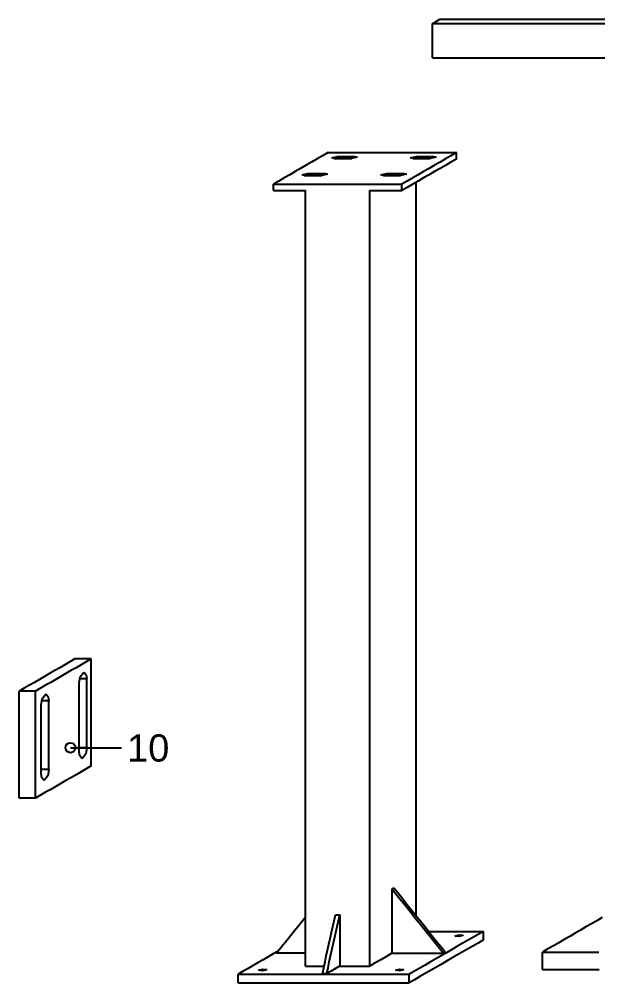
# Model space of a CAD drawing. Header units: millimetres. Extents: x 10 to 287, y 10 to 410.
# Drawn here: x 70.3 to 122.3, y 190.9 to 277.7 of the extents above; entities that cross this region are included whole.
import ezdxf
from ezdxf.enums import TextEntityAlignment as Align

# ---------------------------------------------------------------- set-up
doc = ezdxf.new("R2010")
doc.units = ezdxf.units.MM
doc.header["$MEASUREMENT"] = 0
doc.layers.add('DIBUJO', color=7, linetype='Continuous')
doc.layers.add('TEXTO', color=7, linetype='Continuous')
doc.styles.get("Standard").update_dxf_attribs({"font": 'arial.ttf'})

msp = doc.modelspace()

# ---------------------------------------------------------------- linework, layer by layer
at = {"layer": 'DIBUJO'}
for p, q in [((107.784, 277.467), (108.115, 277.659)), ((108.115, 277.659), (110.339, 277.659)), ((110.339, 277.659), (112.558, 277.659)), ((112.558, 277.659), (114.778, 277.659)), ((114.778, 277.659), (116.998, 277.659)), ((116.998, 277.659), (119.221, 277.659)), ((119.221, 277.659), (121.441, 277.659)), ((121.441, 277.659), (123.661, 277.659)), ((107.448, 277.274), (107.784, 277.467)), ((107.448, 276.762), (107.448, 277.274)), ((107.448, 277.274), (109.668, 277.274)), ((107.448, 276.249), (107.448, 276.762)), ((109.668, 277.274), (111.892, 277.274)), ((111.892, 277.274), (114.111, 277.274)), ((114.111, 277.274), (116.331, 277.274)), ((116.331, 277.274), (118.551, 277.274)), ((118.551, 277.274), (120.774, 277.274)), ((120.774, 277.274), (122.994, 277.274)), ((107.448, 275.733), (107.448, 276.249)), ((107.448, 275.22), (107.448, 275.733)), ((107.448, 274.708), (107.448, 275.22)), ((107.448, 274.191), (107.448, 274.708)), ((107.448, 274.191), (109.668, 274.191)), ((109.668, 274.191), (111.892, 274.191)), ((111.892, 274.191), (114.111, 274.191)), ((114.111, 274.191), (116.331, 274.191)), ((116.331, 274.191), (118.551, 274.191)), ((118.551, 274.191), (120.774, 274.191)), ((120.774, 274.191), (122.994, 274.191)), ((98.057, 265.655), (97.564, 265.37)), ((98.057, 265.655), (98.608, 265.655)), ((98.608, 265.655), (99.159, 265.655)), ((99.159, 265.655), (99.706, 265.655)), ((99.706, 265.655), (100.257, 265.655)), ((100.257, 265.655), (100.808, 265.655)), ((100.808, 265.655), (101.359, 265.655)), ((101.359, 265.655), (101.911, 265.655)), ((101.911, 265.655), (102.462, 265.655)), ((102.462, 265.655), (103.013, 265.655)), ((103.013, 265.655), (103.56, 265.655)), ((103.56, 265.655), (104.111, 265.655)), ((104.111, 265.655), (104.662, 265.655)), ((104.662, 265.655), (105.213, 265.655)), ((105.213, 265.655), (105.764, 265.655)), ((105.764, 265.655), (106.315, 265.655)), ((106.315, 265.655), (106.866, 265.655)), ((106.866, 265.655), (107.414, 265.655)), ((107.414, 265.655), (107.965, 265.655)), ((107.965, 265.655), (108.516, 265.655)), ((108.516, 265.655), (109.067, 265.655)), ((109.067, 265.655), (109.618, 265.655)), ((109.618, 265.655), (109.125, 265.37)), ((109.618, 265.366), (109.618, 265.655)), ((96.581, 264.8), (96.088, 264.518)), ((97.07, 265.085), (96.581, 264.8)), ((97.564, 265.37), (97.07, 265.085)), ((98.392, 265.185), (98.92, 265.308)), ((98.619, 265.135), (98.392, 265.185)), ((98.619, 265.135), (99.132, 265.135)), ((98.92, 265.308), (99.433, 265.308)), ((98.92, 265.135), (98.92, 265.308)), ((99.132, 265.135), (99.648, 265.135)), ((99.433, 265.308), (99.949, 265.308)), ((99.648, 265.135), (100.161, 265.135)), ((99.949, 265.308), (100.462, 265.308)), ((100.689, 265.254), (100.161, 265.135)), ((100.462, 265.308), (100.689, 265.254)), ((100.462, 265.162), (100.462, 265.308)), ((105.483, 265.185), (106.011, 265.308)), ((105.71, 265.135), (105.483, 265.185)), ((105.71, 265.135), (106.223, 265.135)), ((106.011, 265.308), (106.523, 265.308)), ((106.011, 265.135), (106.011, 265.308)), ((106.223, 265.135), (106.739, 265.135)), ((106.523, 265.308), (107.04, 265.308)), ((106.739, 265.135), (107.252, 265.135)), ((107.04, 265.308), (107.552, 265.308)), ((107.78, 265.254), (107.252, 265.135)), ((107.552, 265.308), (107.78, 265.254)), ((107.552, 265.162), (107.552, 265.308)), ((108.142, 264.8), (107.649, 264.518)), ((108.631, 265.085), (108.142, 264.8)), ((109.125, 265.37), (108.631, 265.085)), ((109.125, 264.792), (108.631, 264.507)), ((109.618, 265.077), (109.125, 264.792)), ((109.618, 265.077), (109.618, 265.366)), ((95.101, 263.948), (94.612, 263.663)), ((95.594, 264.233), (95.101, 263.948)), ((96.088, 264.518), (95.594, 264.233)), ((95.721, 263.643), (96.249, 263.767)), ((96.249, 263.767), (96.766, 263.767)), ((96.249, 263.593), (96.249, 263.767)), ((96.766, 263.767), (97.278, 263.767)), ((97.278, 263.767), (97.791, 263.767)), ((98.018, 263.713), (97.49, 263.593)), ((97.791, 263.767), (98.018, 263.713)), ((97.791, 263.62), (97.791, 263.767)), ((102.812, 263.643), (103.34, 263.767)), ((103.34, 263.767), (103.857, 263.767)), ((103.34, 263.593), (103.34, 263.767)), ((103.857, 263.767), (104.369, 263.767)), ((104.369, 263.767), (104.882, 263.767)), ((105.109, 263.713), (104.581, 263.593)), ((104.882, 263.767), (105.109, 263.713)), ((104.882, 263.62), (104.882, 263.767)), ((106.662, 263.948), (106.173, 263.663)), ((107.155, 264.233), (106.662, 263.948)), ((107.649, 264.518), (107.155, 264.233)), ((107.649, 263.94), (107.155, 263.655)), ((108.142, 264.222), (107.649, 263.94)), ((108.631, 264.507), (108.142, 264.222)), ((93.625, 263.096), (93.136, 262.811)), ((94.118, 263.381), (93.625, 263.096)), ((94.612, 263.663), (94.118, 263.381)), ((95.949, 263.593), (95.721, 263.643)), ((95.949, 263.593), (96.465, 263.593)), ((96.465, 263.593), (96.978, 263.593)), ((96.978, 263.593), (97.49, 263.593)), ((103.04, 263.593), (102.812, 263.643)), ((103.04, 263.593), (103.556, 263.593)), ((103.556, 263.593), (104.069, 263.593)), ((104.069, 263.593), (104.581, 263.593)), ((105.186, 263.096), (104.697, 262.811)), ((105.679, 263.381), (105.186, 263.096)), ((106.173, 263.663), (105.679, 263.381)), ((106.173, 263.085), (105.679, 262.803)), ((105.976, 261.855), (105.976, 262.973)), ((106.662, 263.37), (106.173, 263.085)), ((107.155, 263.655), (106.662, 263.37)), ((93.136, 262.811), (93.683, 262.811)), ((93.136, 262.522), (93.136, 262.811)), ((93.136, 262.233), (93.136, 262.522)), ((93.136, 262.233), (93.617, 262.233)), ((93.617, 262.233), (94.099, 262.233)), ((93.683, 262.811), (94.234, 262.811)), ((94.099, 262.233), (94.581, 262.233)), ((94.234, 262.811), (94.785, 262.811)), ((94.581, 262.233), (95.062, 262.233)), ((94.785, 262.811), (95.336, 262.811)), ((95.062, 262.233), (95.544, 262.233)), ((95.336, 262.811), (95.887, 262.811)), ((95.544, 262.233), (96.026, 262.233)), ((95.887, 262.811), (96.438, 262.811)), ((96.026, 261.05), (96.026, 262.233)), ((96.438, 262.811), (96.989, 262.811)), ((96.989, 262.811), (97.537, 262.811)), ((97.537, 262.811), (98.088, 262.811)), ((98.088, 262.811), (98.639, 262.811)), ((98.639, 262.811), (99.19, 262.811)), ((99.19, 262.811), (99.741, 262.811)), ((99.741, 262.811), (100.292, 262.811)), ((100.292, 262.811), (100.843, 262.811)), ((100.843, 262.811), (101.39, 262.811)), ((101.39, 262.811), (101.941, 262.811)), ((101.806, 261.05), (101.806, 262.233)), ((101.806, 262.233), (102.385, 262.233)), ((101.941, 262.811), (102.492, 262.811)), ((102.385, 262.233), (102.963, 262.233)), ((102.492, 262.811), (103.044, 262.811)), ((102.963, 262.233), (103.541, 262.233)), ((103.044, 262.811), (103.595, 262.811)), ((103.541, 262.233), (104.119, 262.233)), ((103.595, 262.811), (104.146, 262.811)), ((104.119, 262.233), (104.697, 262.233)), ((104.146, 262.811), (104.697, 262.811)), ((104.697, 262.522), (104.697, 262.811)), ((104.697, 262.233), (104.697, 262.522)), ((105.186, 262.518), (104.697, 262.233)), ((105.679, 262.803), (105.186, 262.518)), ((105.976, 260.734), (105.976, 261.855)), ((96.026, 259.867), (96.026, 261.05)), ((101.806, 259.867), (101.806, 261.05)), ((105.976, 259.616), (105.976, 260.734)), ((96.026, 258.684), (96.026, 259.867)), ((101.806, 258.684), (101.806, 259.867)), ((105.976, 258.495), (105.976, 259.616)), ((96.026, 257.501), (96.026, 258.684)), ((101.806, 257.501), (101.806, 258.684)), ((105.976, 257.377), (105.976, 258.495)), ((96.026, 256.314), (96.026, 257.501)), ((101.806, 256.314), (101.806, 257.501)), ((105.976, 256.256), (105.976, 257.377)), ((96.026, 255.131), (96.026, 256.314)), ((101.806, 255.131), (101.806, 256.314)), ((105.976, 255.138), (105.976, 256.256)), ((96.026, 253.948), (96.026, 255.131)), ((101.806, 253.948), (101.806, 255.131)), ((105.976, 254.017), (105.976, 255.138)), ((96.026, 252.764), (96.026, 253.948)), ((101.806, 252.764), (101.806, 253.948)), ((105.976, 252.899), (105.976, 254.017)), ((96.026, 251.581), (96.026, 252.764)), ((101.806, 251.581), (101.806, 252.764)), ((105.976, 251.782), (105.976, 252.899)), ((96.026, 250.398), (96.026, 251.581)), ((101.806, 250.398), (101.806, 251.581)), ((105.976, 250.66), (105.976, 251.782)), ((96.026, 249.215), (96.026, 250.398)), ((101.806, 249.215), (101.806, 250.398)), ((105.976, 249.543), (105.976, 250.66)), ((96.026, 248.032), (96.026, 249.215)), ((101.806, 248.032), (101.806, 249.215)), ((105.976, 248.421), (105.976, 249.543)), ((105.976, 247.304), (105.976, 248.421)), ((96.026, 246.849), (96.026, 248.032)), ((101.806, 246.849), (101.806, 248.032)), ((105.976, 246.182), (105.976, 247.304)), ((96.026, 245.662), (96.026, 246.849)), ((101.806, 245.662), (101.806, 246.849)), ((96.026, 244.479), (96.026, 245.662)), ((101.806, 244.479), (101.806, 245.662)), ((105.976, 245.065), (105.976, 246.182)), ((105.976, 243.943), (105.976, 245.065)), ((96.026, 243.296), (96.026, 244.479)), ((101.806, 243.296), (101.806, 244.479)), ((105.976, 242.826), (105.976, 243.943)), ((96.026, 242.113), (96.026, 243.296)), ((101.806, 242.113), (101.806, 243.296)), ((96.026, 240.93), (96.026, 242.113)), ((101.806, 240.93), (101.806, 242.113)), ((105.976, 241.708), (105.976, 242.826)), ((105.976, 240.587), (105.976, 241.708)), ((96.026, 239.747), (96.026, 240.93)), ((101.806, 239.747), (101.806, 240.93)), ((105.976, 239.469), (105.976, 240.587)), ((96.026, 238.564), (96.026, 239.747)), ((101.806, 238.564), (101.806, 239.747)), ((105.976, 238.348), (105.976, 239.469)), ((96.026, 237.38), (96.026, 238.564)), ((101.806, 237.38), (101.806, 238.564)), ((105.976, 237.23), (105.976, 238.348)), ((96.026, 236.193), (96.026, 237.38)), ((101.806, 236.193), (101.806, 237.38)), ((105.976, 236.109), (105.976, 237.23)), ((96.026, 235.01), (96.026, 236.193)), ((101.806, 235.01), (101.806, 236.193)), ((105.976, 234.991), (105.976, 236.109)), ((96.026, 233.827), (96.026, 235.01)), ((101.806, 233.827), (101.806, 235.01)), ((105.976, 233.87), (105.976, 234.991)), ((96.026, 232.644), (96.026, 233.827)), ((101.806, 232.644), (101.806, 233.827)), ((105.976, 232.752), (105.976, 233.87)), ((96.026, 231.461), (96.026, 232.644)), ((101.806, 231.461), (101.806, 232.644)), ((105.976, 231.635), (105.976, 232.752)), ((105.976, 230.513), (105.976, 231.635)), ((96.026, 230.278), (96.026, 231.461)), ((101.806, 230.278), (101.806, 231.461)), ((96.026, 229.095), (96.026, 230.278)), ((101.806, 229.095), (101.806, 230.278)), ((105.976, 229.396), (105.976, 230.513)), ((96.026, 227.912), (96.026, 229.095)), ((101.806, 227.912), (101.806, 229.095)), ((105.976, 228.274), (105.976, 229.396)), ((105.976, 227.157), (105.976, 228.274)), ((96.026, 226.729), (96.026, 227.912)), ((101.806, 226.729), (101.806, 227.912)), ((96.026, 225.542), (96.026, 226.729)), ((101.806, 225.542), (101.806, 226.729)), ((105.976, 226.035), (105.976, 227.157)), ((105.976, 224.918), (105.976, 226.035)), ((96.026, 224.359), (96.026, 225.542)), ((101.806, 224.359), (101.806, 225.542)), ((105.976, 223.796), (105.976, 224.918)), ((96.026, 223.176), (96.026, 224.359)), ((101.806, 223.176), (101.806, 224.359)), ((96.026, 221.993), (96.026, 223.176)), ((101.806, 221.993), (101.806, 223.176)), ((105.976, 222.679), (105.976, 223.796)), ((105.976, 221.561), (105.976, 222.679)), ((96.026, 220.809), (96.026, 221.993)), ((101.806, 220.809), (101.806, 221.993)), ((105.976, 220.44), (105.976, 221.561)), ((96.026, 219.626), (96.026, 220.809)), ((101.806, 219.626), (101.806, 220.809)), ((105.976, 219.322), (105.976, 220.44)), ((74.364, 219.534), (73.909, 219.272)), ((74.819, 219.8), (74.364, 219.534)), ((75.274, 220.062), (74.819, 219.8)), ((75.763, 220.062), (75.274, 220.062)), ((75.829, 219.534), (75.374, 219.272)), ((76.249, 220.062), (75.763, 220.062)), ((76.283, 219.8), (75.829, 219.534)), ((76.738, 220.062), (76.249, 220.062)), ((76.738, 220.062), (76.283, 219.8)), ((76.738, 219.495), (76.738, 220.062)), ((76.738, 218.929), (76.738, 219.495)), ((96.026, 218.443), (96.026, 219.626)), ((101.806, 218.443), (101.806, 219.626)), ((72.996, 218.748), (72.541, 218.486)), ((73.455, 219.01), (72.996, 218.748)), ((73.909, 219.272), (73.455, 219.01)), ((74.461, 218.748), (74.006, 218.486)), ((74.919, 219.01), (74.461, 218.748)), ((75.374, 219.272), (74.919, 219.01)), ((75.752, 218.455), (76.083, 218.883)), ((76.083, 218.883), (76.295, 218.628)), ((76.295, 218.628), (76.337, 218.278)), ((76.738, 218.362), (76.738, 218.929)), ((105.976, 218.201), (105.976, 219.322)), ((71.632, 217.958), (71.177, 217.696)), ((72.087, 218.224), (71.632, 217.958)), ((72.541, 218.486), (72.087, 218.224)), ((73.096, 217.958), (72.642, 217.696)), ((73.551, 218.224), (73.096, 217.958)), ((74.006, 218.486), (73.551, 218.224)), ((75.667, 217.892), (75.752, 218.455)), ((75.667, 217.326), (75.667, 217.892)), ((76.021, 218.278), (75.705, 218.278)), ((76.337, 218.278), (76.021, 218.278)), ((76.337, 217.715), (76.337, 218.278)), ((76.738, 217.796), (76.738, 218.362)), ((76.738, 217.226), (76.738, 217.796)), ((96.026, 217.26), (96.026, 218.443)), ((101.806, 217.26), (101.806, 218.443)), ((105.976, 217.083), (105.976, 218.201)), ((70.722, 217.434), (70.268, 217.172)), ((70.757, 217.172), (70.268, 217.172)), ((70.268, 216.605), (70.268, 217.172)), ((71.177, 217.696), (70.722, 217.434)), ((71.243, 217.172), (70.757, 217.172)), ((71.732, 217.172), (71.243, 217.172)), ((72.187, 217.434), (71.732, 217.172)), ((71.732, 216.605), (71.732, 217.172)), ((72.642, 217.696), (72.187, 217.434)), ((72.337, 216.482), (72.669, 216.913)), ((72.669, 216.913), (72.881, 216.659)), ((75.667, 216.763), (75.667, 217.326)), ((76.337, 217.148), (76.337, 217.715)), ((76.337, 216.586), (76.337, 217.148)), ((76.738, 216.659), (76.738, 217.226)), ((96.026, 216.077), (96.026, 217.26)), ((101.806, 216.077), (101.806, 217.26)), ((105.976, 215.961), (105.976, 217.083)), ((70.268, 216.039), (70.268, 216.605)), ((70.268, 215.472), (70.268, 216.039)), ((71.732, 216.039), (71.732, 216.605)), ((71.732, 215.472), (71.732, 216.039)), ((72.252, 215.919), (72.337, 216.482)), ((72.607, 216.308), (72.295, 216.308)), ((72.923, 216.308), (72.607, 216.308)), ((72.881, 216.659), (72.923, 216.308)), ((72.923, 215.742), (72.923, 216.308)), ((75.667, 216.197), (75.667, 216.763)), ((75.667, 215.634), (75.667, 216.197)), ((76.337, 216.019), (76.337, 216.586)), ((76.337, 215.457), (76.337, 216.019)), ((76.738, 216.093), (76.738, 216.659)), ((76.738, 215.526), (76.738, 216.093)), ((96.026, 214.89), (96.026, 216.077)), ((101.806, 214.89), (101.806, 216.077)), ((70.268, 214.906), (70.268, 215.472)), ((71.732, 214.906), (71.732, 215.472)), ((72.252, 215.356), (72.252, 215.919)), ((72.252, 214.794), (72.252, 215.356)), ((72.923, 215.179), (72.923, 215.742)), ((72.923, 214.617), (72.923, 215.179)), ((75.667, 215.071), (75.667, 215.634)), ((76.337, 214.894), (76.337, 215.457)), ((76.738, 214.96), (76.738, 215.526)), ((105.976, 214.844), (105.976, 215.961)), ((70.268, 214.335), (70.268, 214.906)), ((70.268, 213.769), (70.268, 214.335)), ((71.732, 214.335), (71.732, 214.906)), ((71.732, 213.769), (71.732, 214.335)), ((72.252, 214.227), (72.252, 214.794)), ((72.923, 214.05), (72.923, 214.617)), ((75.667, 214.505), (75.667, 215.071)), ((75.667, 213.942), (75.667, 214.505)), ((76.337, 214.328), (76.337, 214.894)), ((76.337, 213.765), (76.337, 214.328)), ((76.738, 214.393), (76.738, 214.96)), ((76.738, 213.827), (76.738, 214.393)), ((96.026, 213.707), (96.026, 214.89)), ((101.806, 213.707), (101.806, 214.89)), ((105.976, 213.722), (105.976, 214.844)), ((70.268, 213.202), (70.268, 213.769)), ((71.732, 213.202), (71.732, 213.769)), ((72.252, 213.665), (72.252, 214.227)), ((72.252, 213.098), (72.252, 213.665)), ((72.923, 213.487), (72.923, 214.05)), ((72.923, 212.921), (72.923, 213.487)), ((75.667, 213.376), (75.667, 213.942)), ((76.337, 213.198), (76.337, 213.765)), ((76.738, 213.26), (76.738, 213.827)), ((96.026, 212.524), (96.026, 213.707)), ((101.806, 212.524), (101.806, 213.707)), ((105.976, 212.605), (105.976, 213.722)), ((70.268, 212.636), (70.268, 213.202)), ((70.268, 212.069), (70.268, 212.636)), ((71.732, 212.636), (71.732, 213.202)), ((71.732, 212.069), (71.732, 212.636)), ((72.252, 212.536), (72.252, 213.098)), ((72.252, 211.973), (72.252, 212.536)), ((72.923, 212.358), (72.923, 212.921)), ((75.667, 212.813), (75.667, 213.376)), ((75.667, 212.25), (75.667, 212.813)), ((76.337, 212.636), (76.337, 213.198)), ((76.337, 212.073), (76.337, 212.636)), ((76.738, 212.694), (76.738, 213.26)), ((76.738, 212.127), (76.738, 212.694)), ((105.976, 211.487), (105.976, 212.605)), ((70.268, 211.503), (70.268, 212.069)), ((71.732, 211.503), (71.732, 212.069)), ((72.252, 211.406), (72.252, 211.973)), ((72.923, 211.796), (72.923, 212.358)), ((72.923, 211.229), (72.923, 211.796)), ((74.873, 212.073), (79.473, 212.073)), ((75.667, 211.684), (75.667, 212.25)), ((76.002, 212.073), (75.667, 212.073)), ((75.709, 211.333), (75.667, 211.684)), ((76.337, 212.073), (76.002, 212.073)), ((76.337, 212.073), (76.253, 211.51)), ((76.738, 211.561), (76.738, 212.127)), ((96.026, 211.341), (96.026, 212.524)), ((101.806, 211.341), (101.806, 212.524)), ((70.268, 210.936), (70.268, 211.503)), ((70.268, 210.37), (70.268, 210.936)), ((71.732, 210.936), (71.732, 211.503)), ((71.732, 210.37), (71.732, 210.936)), ((72.252, 210.844), (72.252, 211.406)), ((72.252, 210.277), (72.252, 210.844)), ((72.923, 210.666), (72.923, 211.229)), ((75.921, 211.079), (75.709, 211.333)), ((76.253, 211.51), (75.921, 211.079)), ((76.738, 210.994), (76.738, 211.561)), ((76.738, 210.428), (76.738, 210.994)), ((96.026, 210.158), (96.026, 211.341)), ((101.806, 210.158), (101.806, 211.341)), ((105.976, 210.366), (105.976, 211.487)), ((70.268, 209.803), (70.268, 210.37)), ((71.732, 209.803), (71.732, 210.37)), ((72.252, 209.715), (72.252, 210.277)), ((72.588, 210.1), (72.252, 210.1)), ((72.923, 210.1), (72.588, 210.1)), ((72.923, 210.1), (72.838, 209.537)), ((72.923, 210.1), (72.923, 210.666)), ((76.283, 210.166), (75.829, 209.9)), ((76.738, 210.428), (76.283, 210.166)), ((96.026, 208.975), (96.026, 210.158)), ((101.806, 208.975), (101.806, 210.158)), ((105.976, 209.248), (105.976, 210.366)), ((70.268, 209.237), (70.268, 209.803)), ((70.268, 208.67), (70.268, 209.237)), ((71.732, 209.237), (71.732, 209.803)), ((71.732, 208.67), (71.732, 209.237)), ((72.295, 209.364), (72.252, 209.715)), ((72.507, 209.11), (72.295, 209.364)), ((72.838, 209.537), (72.507, 209.11)), ((74.461, 209.113), (74.006, 208.851)), ((74.919, 209.375), (74.461, 209.113)), ((75.374, 209.638), (74.919, 209.375)), ((75.829, 209.9), (75.374, 209.638)), ((105.976, 208.127), (105.976, 209.248)), ((70.268, 208.104), (70.268, 208.67)), ((71.732, 208.104), (71.732, 208.67)), ((73.096, 208.323), (72.642, 208.061)), ((73.551, 208.589), (73.096, 208.323)), ((74.006, 208.851), (73.551, 208.589)), ((96.026, 207.792), (96.026, 208.975)), ((101.806, 207.792), (101.806, 208.975)), ((70.268, 207.537), (70.268, 208.104)), ((70.757, 207.537), (70.268, 207.537)), ((71.243, 207.537), (70.757, 207.537)), ((71.732, 207.537), (71.243, 207.537)), ((71.732, 207.537), (71.732, 208.104)), ((72.187, 207.799), (71.732, 207.537)), ((72.642, 208.061), (72.187, 207.799)), ((96.026, 206.609), (96.026, 207.792)), ((101.806, 206.609), (101.806, 207.792)), ((105.976, 207.009), (105.976, 208.127)), ((96.026, 205.425), (96.026, 206.609)), ((101.806, 205.425), (101.806, 206.609)), ((105.976, 205.888), (105.976, 207.009)), ((105.976, 204.77), (105.976, 205.888)), ((96.026, 204.238), (96.026, 205.425)), ((101.806, 204.238), (101.806, 205.425)), ((105.976, 203.649), (105.976, 204.77)), ((96.026, 203.055), (96.026, 204.238)), ((101.806, 203.055), (101.806, 204.238)), ((96.026, 201.872), (96.026, 203.055)), ((101.806, 201.872), (101.806, 203.055)), ((105.976, 202.531), (105.976, 203.649)), ((105.976, 201.414), (105.976, 202.531)), ((96.026, 200.689), (96.026, 201.872)), ((101.806, 200.689), (101.806, 201.872)), ((105.976, 200.292), (105.976, 201.414)), ((96.026, 199.506), (96.026, 200.689)), ((101.806, 199.506), (101.806, 200.689)), ((105.976, 199.175), (105.976, 200.292)), ((96.026, 198.323), (96.026, 199.506)), ((101.806, 198.323), (101.806, 199.506)), ((103.972, 199.437), (103.807, 199.34)), ((103.807, 199.34), (103.807, 198.762)), ((104.161, 198.897), (103.807, 199.34)), ((103.807, 198.762), (103.807, 198.184)), ((104.331, 198.994), (103.972, 199.437)), ((104.519, 198.45), (104.161, 198.897)), ((104.685, 198.547), (104.331, 198.994)), ((105.976, 198.053), (105.976, 199.175)), ((96.026, 197.14), (96.026, 198.323)), ((101.806, 197.14), (101.806, 198.323)), ((103.807, 198.184), (103.807, 197.606)), ((104.874, 198.007), (104.519, 198.45)), ((105.04, 198.103), (104.685, 198.547)), ((105.229, 197.564), (104.874, 198.007)), ((105.398, 197.66), (105.04, 198.103)), ((105.976, 196.936), (105.976, 198.053)), ((96.026, 195.957), (96.026, 197.14)), ((98.604, 196.5), (98.724, 197.028)), ((98.724, 197.028), (99.109, 197.028)), ((98.989, 196.5), (99.109, 197.028)), ((99.109, 197.028), (99.109, 196.45)), ((101.806, 195.957), (101.806, 197.14)), ((103.807, 197.606), (103.807, 197.028)), ((103.807, 197.028), (103.807, 196.45)), ((105.587, 197.117), (105.229, 197.564)), ((105.753, 197.213), (105.398, 197.66)), ((105.942, 196.674), (105.587, 197.117)), ((106.107, 196.77), (105.753, 197.213)), ((95.367, 196.019), (95.694, 196.427)), ((95.694, 196.427), (96.026, 196.839)), ((98.488, 195.968), (98.604, 196.5)), ((98.874, 195.968), (98.989, 196.5)), ((99.109, 196.45), (99.109, 195.872)), ((103.807, 196.45), (103.807, 195.872)), ((106.296, 196.23), (105.942, 196.674)), ((106.466, 196.327), (106.107, 196.77)), ((106.654, 195.783), (106.296, 196.23)), ((106.82, 195.88), (106.466, 196.327)), ((121.765, 196.215), (121.275, 195.934)), ((122.254, 196.5), (121.765, 196.215)), ((122.744, 196.782), (122.254, 196.5)), ((94.384, 194.789), (94.712, 195.198)), ((94.712, 195.198), (95.039, 195.61)), ((95.039, 195.61), (95.367, 196.019)), ((96.026, 194.77), (96.026, 195.957)), ((98.253, 194.909), (98.373, 195.44)), ((98.373, 195.44), (98.488, 195.968)), ((98.639, 194.909), (98.758, 195.44)), ((98.758, 195.44), (98.874, 195.968)), ((99.109, 195.872), (99.109, 195.294)), ((99.109, 195.294), (99.109, 194.716)), ((101.806, 194.77), (101.806, 195.957)), ((103.807, 195.872), (103.807, 195.294)), ((103.807, 195.294), (103.807, 194.716)), ((107.009, 195.34), (106.654, 195.783)), ((107.175, 195.437), (106.82, 195.88)), ((107.364, 194.893), (107.009, 195.34)), ((107.094, 195.537), (107.645, 195.537)), ((107.533, 194.99), (107.175, 195.437)), ((107.645, 195.537), (108.196, 195.537)), ((108.196, 195.537), (108.747, 195.537)), ((108.747, 195.537), (109.294, 195.537)), ((109.294, 195.537), (109.845, 195.537)), ((109.46, 195.117), (109.83, 195.229)), ((109.83, 195.229), (110.215, 195.186)), ((109.845, 195.537), (110.396, 195.537)), ((110.215, 195.186), (110.184, 195.151)), ((110.396, 195.537), (110.944, 195.537)), ((110.944, 195.537), (111.495, 195.537)), ((111.568, 195.259), (111.09, 194.986)), ((111.495, 195.537), (112.046, 195.537)), ((112.046, 195.537), (111.568, 195.259)), ((112.046, 195.151), (112.046, 195.537)), ((120.297, 195.367), (119.807, 195.086)), ((120.786, 195.652), (120.297, 195.367)), ((121.275, 195.934), (120.786, 195.652)), ((93.729, 193.972), (94.057, 194.381)), ((94.057, 194.381), (94.384, 194.789)), ((96.026, 193.587), (96.026, 194.77)), ((98.022, 193.849), (98.138, 194.381)), ((98.138, 194.381), (98.253, 194.909)), ((98.408, 193.849), (98.523, 194.381)), ((98.523, 194.381), (98.639, 194.909)), ((99.109, 194.716), (99.109, 194.138)), ((101.806, 193.587), (101.806, 194.77)), ((103.807, 194.716), (103.807, 194.138)), ((107.722, 194.45), (107.364, 194.893)), ((107.888, 194.546), (107.533, 194.99)), ((108.076, 194.007), (107.722, 194.45)), ((108.242, 194.103), (107.888, 194.546)), ((109.818, 195.071), (109.46, 195.117)), ((110.138, 194.435), (109.66, 194.161)), ((110.184, 195.151), (109.818, 195.071)), ((110.616, 194.708), (110.138, 194.435)), ((111.09, 194.986), (110.616, 194.708)), ((111.568, 194.489), (111.09, 194.215)), ((112.046, 194.766), (111.568, 194.489)), ((112.046, 194.766), (112.046, 195.151)), ((118.828, 194.519), (118.339, 194.238)), ((119.318, 194.805), (118.828, 194.519)), ((119.807, 195.086), (119.318, 194.805)), ((93.116, 193.506), (92.665, 193.248)), ((93.567, 193.768), (93.116, 193.506)), ((93.402, 193.56), (93.729, 193.972)), ((93.926, 193.56), (93.402, 193.56)), ((94.45, 193.56), (93.926, 193.56)), ((94.974, 193.56), (94.45, 193.56)), ((95.498, 193.56), (94.974, 193.56)), ((96.026, 193.56), (95.498, 193.56)), ((96.026, 192.404), (96.026, 193.587)), ((97.903, 193.321), (98.022, 193.849)), ((98.288, 193.321), (98.408, 193.849)), ((99.109, 194.138), (99.109, 193.56)), ((99.109, 193.56), (99.109, 192.982)), ((101.806, 192.404), (101.806, 193.587)), ((103.807, 193.56), (103.306, 193.271)), ((103.807, 194.138), (103.807, 193.56)), ((103.807, 193.56), (104.319, 193.56)), ((104.319, 193.56), (104.835, 193.56)), ((104.835, 193.56), (105.348, 193.56)), ((105.348, 193.56), (105.861, 193.56)), ((105.861, 193.56), (106.377, 193.56)), ((106.377, 193.56), (106.89, 193.56)), ((106.89, 193.56), (107.402, 193.56)), ((107.402, 193.56), (107.918, 193.56)), ((107.918, 193.56), (108.431, 193.56)), ((108.431, 193.56), (108.076, 194.007)), ((108.708, 193.61), (108.231, 193.332)), ((108.597, 193.656), (108.242, 194.103)), ((108.597, 193.656), (108.431, 193.56)), ((109.182, 193.884), (108.708, 193.61)), ((109.66, 194.161), (109.182, 193.884)), ((110.138, 193.664), (109.66, 193.39)), ((110.616, 193.938), (110.138, 193.664)), ((111.09, 194.215), (110.616, 193.938)), ((117.853, 193.957), (117.364, 193.672)), ((117.364, 193.672), (117.927, 193.672)), ((117.364, 193.148), (117.364, 193.672)), ((118.339, 194.238), (117.853, 193.957)), ((117.927, 193.672), (118.493, 193.672)), ((118.493, 193.672), (119.056, 193.672)), ((119.056, 193.672), (119.622, 193.672)), ((119.622, 193.672), (120.185, 193.672)), ((120.185, 193.672), (120.751, 193.672)), ((120.751, 193.672), (121.314, 193.672)), ((121.314, 193.672), (121.88, 193.672)), ((121.88, 193.672), (122.443, 193.672)), ((91.76, 192.724), (91.309, 192.465)), ((92.215, 192.986), (91.76, 192.724)), ((92.665, 193.248), (92.215, 192.986)), ((97.671, 192.261), (97.787, 192.789)), ((97.787, 192.789), (97.903, 193.321)), ((98.057, 192.261), (98.172, 192.789)), ((98.172, 192.789), (98.288, 193.321)), ((99.109, 192.982), (99.109, 192.404)), ((102.304, 192.693), (101.806, 192.404)), ((102.805, 192.982), (102.304, 192.693)), ((103.306, 193.271), (102.805, 192.982)), ((107.279, 192.781), (106.801, 192.508)), ((107.753, 193.059), (107.279, 192.781)), ((108.231, 193.332), (107.753, 193.059)), ((108.708, 192.839), (108.231, 192.562)), ((109.182, 193.113), (108.708, 192.839)), ((109.66, 193.39), (109.182, 193.113)), ((117.364, 192.623), (117.364, 193.148)), ((117.364, 192.099), (117.364, 192.623)), ((90.407, 191.941), (89.956, 191.683)), ((90.858, 192.203), (90.407, 191.941)), ((91.309, 192.465), (90.858, 192.203)), ((91.787, 192.034), (92.157, 192.146)), ((92.145, 191.988), (91.787, 192.034)), ((92.511, 192.068), (92.145, 191.988)), ((92.157, 192.146), (92.542, 192.103)), ((92.542, 192.103), (92.511, 192.068)), ((96.026, 192.404), (96.585, 192.404)), ((96.585, 192.404), (97.143, 192.404)), ((97.143, 192.404), (97.702, 192.404)), ((97.552, 191.729), (97.671, 192.261)), ((97.552, 191.729), (97.937, 191.729)), ((97.937, 191.729), (98.057, 192.261)), ((98.327, 191.957), (97.937, 191.729)), ((98.716, 192.18), (98.327, 191.957)), ((99.109, 192.404), (98.716, 192.18)), ((99.109, 192.404), (99.648, 192.404)), ((99.648, 192.404), (100.188, 192.404)), ((100.188, 192.404), (100.727, 192.404)), ((100.727, 192.404), (101.267, 192.404)), ((101.267, 192.404), (101.806, 192.404)), ((104.119, 192.034), (104.489, 192.146)), ((104.477, 191.988), (104.119, 192.034)), ((104.843, 192.068), (104.477, 191.988)), ((104.489, 192.146), (104.874, 192.103)), ((104.874, 192.103), (104.843, 192.068)), ((105.845, 191.957), (105.371, 191.683)), ((106.323, 192.234), (105.845, 191.957)), ((106.801, 192.508), (106.323, 192.234)), ((106.801, 191.737), (106.323, 191.463)), ((107.279, 192.011), (106.801, 191.737)), ((107.753, 192.288), (107.279, 192.011)), ((108.231, 192.562), (107.753, 192.288)), ((117.364, 192.099), (117.93, 192.099)), ((117.93, 192.099), (118.497, 192.099)), ((118.497, 192.099), (119.063, 192.099)), ((119.063, 192.099), (119.63, 192.099)), ((119.63, 192.099), (120.196, 192.099)), ((120.196, 192.099), (120.763, 192.099)), ((120.763, 192.099), (121.329, 192.099)), ((121.329, 192.099), (121.896, 192.099)), ((121.896, 192.099), (122.462, 192.099)), ((89.956, 191.298), (89.956, 191.683)), ((89.956, 191.683), (90.527, 191.683)), ((89.956, 190.912), (89.956, 191.298)), ((89.956, 190.912), (90.527, 190.912)), ((90.527, 191.683), (91.097, 191.683)), ((90.527, 190.912), (91.097, 190.912)), ((91.097, 191.683), (91.667, 191.683)), ((91.097, 190.912), (91.667, 190.912)), ((91.667, 191.683), (92.238, 191.683)), ((91.667, 190.912), (92.238, 190.912)), ((92.238, 191.683), (92.808, 191.683)), ((92.238, 190.912), (92.808, 190.912)), ((92.808, 191.683), (93.382, 191.683)), ((92.808, 190.912), (93.382, 190.912)), ((93.382, 191.683), (93.953, 191.683)), ((93.382, 190.912), (93.953, 190.912)), ((93.953, 191.683), (94.523, 191.683)), ((93.953, 190.912), (94.523, 190.912)), ((94.523, 191.683), (95.093, 191.683)), ((94.523, 190.912), (95.093, 190.912)), ((95.093, 191.683), (95.664, 191.683)), ((95.093, 190.912), (95.664, 190.912)), ((95.664, 191.683), (96.234, 191.683)), ((95.664, 190.912), (96.234, 190.912)), ((96.234, 191.683), (96.808, 191.683)), ((96.234, 190.912), (96.808, 190.912)), ((96.808, 191.683), (97.379, 191.683)), ((96.808, 190.912), (97.379, 190.912)), ((97.379, 191.683), (97.949, 191.683)), ((97.379, 190.912), (97.949, 190.912)), ((97.949, 191.683), (98.519, 191.683)), ((97.949, 190.912), (98.519, 190.912)), ((98.519, 191.683), (99.09, 191.683)), ((98.519, 190.912), (99.09, 190.912)), ((99.09, 191.683), (99.66, 191.683)), ((99.09, 190.912), (99.66, 190.912)), ((99.66, 191.683), (100.23, 191.683)), ((99.66, 190.912), (100.23, 190.912)), ((100.23, 191.683), (100.805, 191.683)), ((100.23, 190.912), (100.805, 190.912)), ((100.805, 191.683), (101.375, 191.683)), ((100.805, 190.912), (101.375, 190.912)), ((101.375, 191.683), (101.945, 191.683)), ((101.375, 190.912), (101.945, 190.912)), ((101.945, 191.683), (102.516, 191.683)), ((101.945, 190.912), (102.516, 190.912)), ((102.516, 191.683), (103.086, 191.683)), ((102.516, 190.912), (103.086, 190.912)), ((103.086, 191.683), (103.656, 191.683)), ((103.086, 190.912), (103.656, 190.912)), ((103.656, 191.683), (104.227, 191.683)), ((103.656, 190.912), (104.227, 190.912)), ((104.227, 191.683), (104.801, 191.683)), ((104.227, 190.912), (104.801, 190.912)), ((104.801, 191.683), (105.371, 191.683)), ((104.801, 190.912), (105.371, 190.912)), ((105.371, 191.298), (105.371, 191.683)), ((105.371, 190.912), (105.371, 191.298)), ((105.845, 191.186), (105.371, 190.912)), ((106.323, 191.463), (105.845, 191.186))]:
    msp.add_line(p, q, dxfattribs=at)
msp.add_circle((74.873, 212.073), 0.45, dxfattribs=at)

# ---------------------------------------------------------------- texts
at = {"layer": 'TEXTO'}
msp.add_text('10', height=2.45, dxfattribs=at).set_placement((81.873, 210.823), align=Align.CENTER)

doc.saveas('drawing.dxf')
